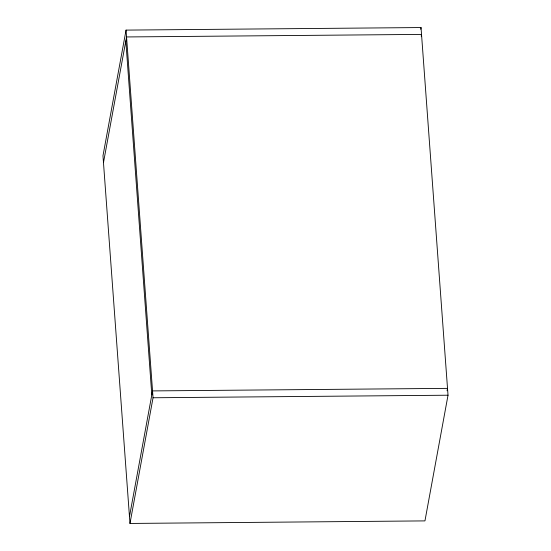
<?xml version="1.0" encoding="UTF-8"?>
<svg xmlns="http://www.w3.org/2000/svg" width="551" height="551" viewBox="0 0 551 551"><rect width="100%" height="100%" fill="white"/><g stroke="black" fill="none" stroke-linecap="round" stroke-linejoin="round"><path stroke-width="0.83" d="M126.048 30.105L102.975 155.788L129.974 523.45L424.952 520.895L448.025 395.212L421.026 27.55L126.048 30.105L153.047 397.767L129.974 523.45M103.478 162.635L126.551 36.951L421.529 34.396L421.219 36.084M129.471 516.604L152.544 390.914L447.522 388.365L447.081 390.749M420.716 29.237L421.026 27.55M153.047 397.767L448.025 395.212M125.821 40.932L151.814 394.895"/></g></svg>
